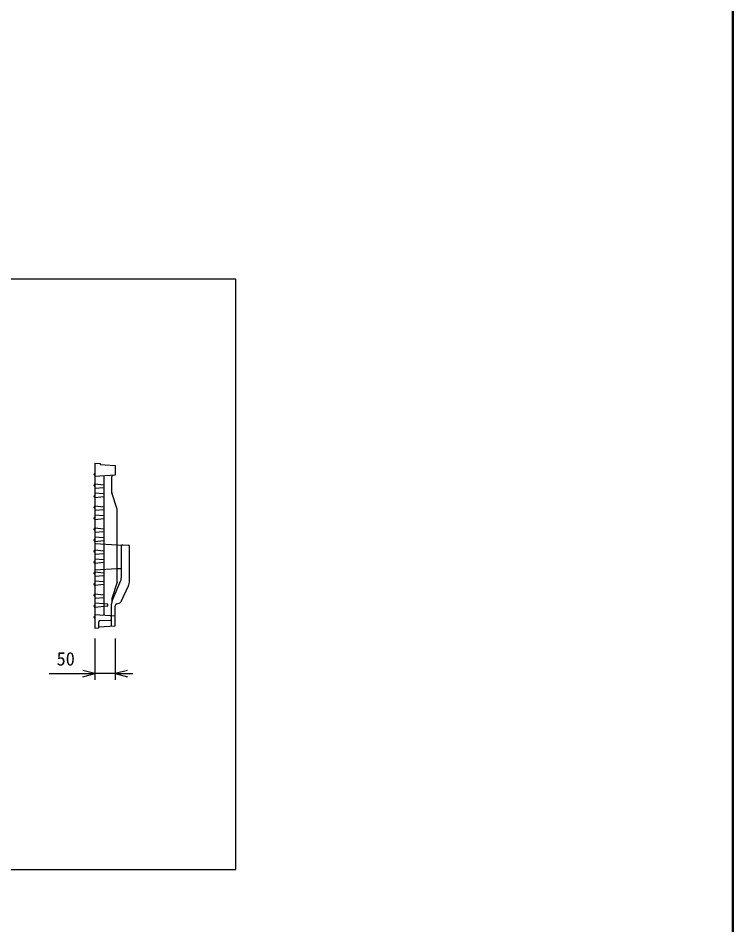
# Model space of a CAD drawing. Units: millimetres, scale not verified. Extents: x -12600 to 12600, y -4455 to 4455.
# Drawn here: x -2056 to -300, y -2228 to 0 of the extents above; entities that cross this region are included whole.
import ezdxf
from ezdxf.enums import TextEntityAlignment as Align

# ---------------------------------------------------------------- set-up
doc = ezdxf.new("R2010")
doc.units = ezdxf.units.MM
doc.header["$LTSCALE"] = 15
for name, color, linetype, lineweight in [('0-0_DIM', 7, 'Continuous', 25), ('0-2_HATCH', 6, 'Continuous', 25), ('0-7_TXT', 7, 'Continuous', 25), ('0-8_WAKU', 3, 'Continuous', 25)]:
    doc.layers.add(name, color=color, linetype=linetype, lineweight=lineweight)
doc.styles.add('ＭＳ ゴシック', font='')
doc.styles.get('ＭＳ ゴシック').set_extended_font_data('MS Gothic')

msp = doc.modelspace()

# ---------------------------------------------------------------- linework, layer by layer
at = {"layer": '0-0_DIM'}
for p, q in [((-1866.98, -1523.7), (-1866.98, -1625.29)), ((-1816.98, -1523.7), (-1816.98, -1625.29)), ((-1979.59, -1610.29), (-1866.98, -1610.29)), ((-1816.98, -1610.29), (-1866.98, -1610.29)), ((-1816.98, -1610.29), (-1773.51, -1610.29))]:
    msp.add_line(p, q, dxfattribs=at)
for points in [[(-1896.98, -1618.33), (-1866.98, -1610.29), (-1896.98, -1602.25)], [(-1786.98, -1602.25), (-1816.98, -1610.29), (-1786.98, -1618.33)]]:
    msp.add_lwpolyline(points, dxfattribs=at)
at = {"layer": '0-2_HATCH'}
for p, q in [((-1866.98, -1093.48), (-1866.98, -1498.48)), ((-1868.98, -1120.98), (-1868.98, -1119.98)), ((-1868.18, -1118.38), (-1866.98, -1117.48)), ((-1866.98, -1123.48), (-1868.18, -1122.58)), ((-1844.98, -1124.66), (-1844.98, -1467.3)), ((-1825.7, -1165.48), (-1825.7, -1126.33)), ((-1868.98, -1147.98), (-1868.98, -1146.98)), ((-1868.18, -1145.38), (-1866.98, -1144.48)), ((-1866.98, -1150.48), (-1868.18, -1149.58)), ((-1866.98, -1144.34), (-1844.98, -1146.36)), ((-1844.98, -1154.08), (-1866.98, -1155.75)), ((-1868.98, -1174.98), (-1868.98, -1173.98)), ((-1868.18, -1172.38), (-1866.98, -1171.48)), ((-1866.98, -1177.48), (-1868.18, -1176.58)), ((-1866.98, -1166.14), (-1844.98, -1167.89)), ((-1866.98, -1177.54), (-1844.98, -1175.52)), ((-1868.98, -1201.98), (-1868.98, -1200.98)), ((-1868.18, -1199.38), (-1866.98, -1198.48)), ((-1866.98, -1198.34), (-1844.98, -1200.36)), ((-1866.98, -1204.48), (-1868.18, -1203.58)), ((-1844.98, -1208.07), (-1866.98, -1209.74)), ((-1866.98, -1220.14), (-1844.98, -1221.89)), ((-1868.98, -1228.98), (-1868.98, -1227.98)), ((-1868.18, -1226.38), (-1866.98, -1225.48)), ((-1866.98, -1231.48), (-1868.18, -1230.58)), ((-1866.98, -1231.54), (-1844.98, -1229.52)), ((-1868.98, -1255.98), (-1868.98, -1254.98)), ((-1868.18, -1253.38), (-1866.98, -1252.48)), ((-1866.98, -1258.48), (-1868.18, -1257.58)), ((-1866.98, -1252.34), (-1844.98, -1254.36)), ((-1844.98, -1262.08), (-1866.98, -1263.74)), ((-1868.98, -1282.98), (-1868.98, -1281.98)), ((-1868.18, -1280.38), (-1866.98, -1279.48)), ((-1866.98, -1285.48), (-1868.18, -1284.58)), ((-1866.98, -1274.14), (-1844.98, -1275.89)), ((-1866.98, -1285.54), (-1844.98, -1283.52)), ((-1811.98, -1294.92), (-1866.98, -1291.62)), ((-1868.98, -1309.98), (-1868.98, -1308.98)), ((-1868.18, -1307.38), (-1866.98, -1306.48)), ((-1866.98, -1312.48), (-1868.18, -1311.58)), ((-1866.98, -1306.34), (-1844.98, -1308.36)), ((-1801.98, -1295.52), (-1811.98, -1294.92)), ((-1801.98, -1373.92), (-1801.98, -1296.68)), ((-1798.83, -1293.68), (-1784.83, -1294.38)), ((-1781.98, -1382.31), (-1781.98, -1297.38)), ((-1868.98, -1336.98), (-1868.98, -1335.98)), ((-1868.18, -1334.38), (-1866.98, -1333.48)), ((-1844.98, -1316.08), (-1866.98, -1317.74)), ((-1866.98, -1327.91), (-1844.98, -1329.89)), ((-1866.98, -1339.48), (-1868.18, -1338.58)), ((-1844.98, -1337.52), (-1866.98, -1339.54)), ((-1811.98, -1353.12), (-1866.98, -1356.42)), ((-1801.98, -1352.52), (-1811.98, -1353.12)), ((-1868.98, -1363.98), (-1868.98, -1362.98)), ((-1868.18, -1361.38), (-1866.98, -1360.48)), ((-1866.98, -1366.48), (-1868.18, -1365.58)), ((-1866.98, -1360.34), (-1844.98, -1362.36)), ((-1844.98, -1370.08), (-1866.98, -1371.74)), ((-1868.98, -1390.98), (-1868.98, -1389.98)), ((-1868.18, -1388.38), (-1866.98, -1387.48)), ((-1866.98, -1393.48), (-1868.18, -1392.58)), ((-1866.98, -1382.14), (-1844.98, -1383.89)), ((-1844.98, -1391.52), (-1866.98, -1393.49)), ((-1811.98, -1385.98), (-1825.54, -1425.51)), ((-1824.44, -1431.83), (-1803.52, -1381.61)), ((-1802.48, -1432.77), (-1784.81, -1395.03)), ((-1868.98, -1417.98), (-1868.98, -1416.98)), ((-1868.18, -1415.38), (-1866.98, -1414.48)), ((-1866.98, -1420.48), (-1868.18, -1419.58)), ((-1866.98, -1414.33), (-1844.98, -1416.4)), ((-1844.98, -1423.97), (-1866.98, -1425.74)), ((-1868.98, -1444.98), (-1868.98, -1443.98)), ((-1868.18, -1442.38), (-1866.98, -1441.48)), ((-1866.98, -1447.48), (-1868.18, -1446.58)), ((-1866.98, -1436.14), (-1844.98, -1437.89)), ((-1836.8, -1444.72), (-1866.98, -1447.5)), ((-1836.78, -1439.3), (-1844.98, -1438.48)), ((-1834.98, -1442.73), (-1834.98, -1441.29)), ((-1825.98, -1468.44), (-1825.98, -1439.52)), ((-1825.7, -1426.48), (-1825.7, -1434.86)), ((-1813.45, -1438.9), (-1807.37, -1437.03)), ((-1868.18, -1469.38), (-1866.98, -1468.48)), ((-1816.98, -1468.98), (-1866.98, -1465.98)), ((-1825.98, -1470.02), (-1825.98, -1468.44)), ((-1825.98, -1477.11), (-1825.98, -1470.02)), ((-1868.98, -1471.98), (-1868.98, -1470.98)), ((-1866.98, -1474.48), (-1868.18, -1473.58)), ((-1856.98, -1497.88), (-1856.98, -1482.86)), ((-1854.1, -1479.87), (-1828.58, -1478.85)), ((-1825.98, -1493.52), (-1825.98, -1477.11)), ((-1866.98, -1498.48), (-1856.98, -1497.88))]:
    msp.add_line(p, q, dxfattribs=at)
for points in [[(-1866.98, -1093.48), (-1853.98, -1094.26), (-1853.98, -1096.76)], [(-1853.98, -1096.76), (-1816.98, -1098.98), (-1816.98, -1122.98), (-1866.98, -1125.98)], [(-1811.98, -1385.98), (-1811.98, -1205.98), (-1825.54, -1166.46)], [(-1856.98, -1495.38), (-1816.98, -1492.98), (-1816.98, -1443.68)]]:
    msp.add_lwpolyline(points, dxfattribs=at)
for centre, radius, start, end in [((-1866.98, -1119.98), 2, 126.8699, 180), ((-1866.98, -1120.98), 2, 180, 233.1301), ((-1822.7, -1126.33), 3, 93.43363, 180), ((-1866.98, -1146.98), 2, 126.8699, 180), ((-1866.98, -1147.98), 2, 180, 233.1301), ((-1866.98, -1173.98), 2, 126.8699, 180), ((-1866.98, -1174.98), 2, 180, 233.1301), ((-1822.7, -1165.48), 3, 180, 198.93469), ((-1866.98, -1200.98), 2, 126.8699, 180), ((-1866.98, -1201.98), 2, 180, 233.1301), ((-1866.98, -1227.98), 2, 126.8699, 180), ((-1866.98, -1228.98), 2, 180, 233.1301), ((-1866.98, -1254.98), 2, 126.8699, 180), ((-1866.98, -1255.98), 2, 180, 233.1301), ((-1866.98, -1281.98), 2, 126.8699, 180), ((-1866.98, -1282.98), 2, 180, 233.1301), ((-1866.98, -1308.98), 2, 126.8699, 180), ((-1866.98, -1309.98), 2, 180, 233.1301), ((-1798.98, -1296.68), 3, 87.13759, 180), ((-1784.98, -1297.38), 3, 0, 87.13759), ((-1866.98, -1335.98), 2, 126.8699, 180), ((-1866.98, -1336.98), 2, 180, 233.1301), ((-1866.98, -1362.98), 2, 126.8699, 180), ((-1866.98, -1363.98), 2, 180, 233.1301), ((-1821.98, -1373.92), 20, 337.38014, 0), ((-1866.98, -1389.98), 2, 126.8699, 180), ((-1866.98, -1390.98), 2, 180, 233.1301), ((-1811.98, -1382.31), 30, 334.91641, 0), ((-1866.98, -1416.98), 2, 126.8699, 180), ((-1866.98, -1417.98), 2, 180, 233.1301), ((-1822.7, -1426.48), 3, 161.06531, 180), ((-1866.98, -1443.98), 2, 126.8699, 180), ((-1866.98, -1444.98), 2, 180, 233.1301), ((-1836.98, -1442.73), 2, 275.26013, 0), ((-1836.98, -1441.29), 2, 0, 84.28941), ((-1805.98, -1439.52), 20, 157.38014, 180), ((-1811.98, -1443.68), 5, 107.10273, 180), ((-1809.72, -1429.38), 8, 287.10273, 334.91641), ((-1866.98, -1470.98), 2, 126.8699, 180), ((-1828.7, -1471.28), 3, 24.85483, 86.56637), ((-1866.98, -1471.98), 2, 180, 233.1301), ((-1853.98, -1482.86), 3, 92.29061, 180), ((-1828.7, -1475.85), 3, 272.29061, 335.14517)]:
    msp.add_arc(centre, radius, start, end, dxfattribs=at)
at = {"layer": '0-7_TXT'}
msp.add_lwpolyline([(-3771.06, -2091.22), (-1521.06, -2091.22), (-1521.06, -641.22), (-3771.06, -641.22)], close=True, dxfattribs=at)
at = {"layer": '0-8_WAKU', "lineweight": 50}
msp.add_lwpolyline([(-12300, -4155), (-300, -4155), (-300, 4155), (-12300, 4155)], close=True, dxfattribs=at)

# ---------------------------------------------------------------- texts
at = {"layer": '0-0_DIM', "style": 'ＭＳ ゴシック'}
msp.add_text('50', height=32.99, dxfattribs=at).set_placement((-1961.11, -1600.29), align=Align.BOTTOM_LEFT)

doc.saveas('drawing.dxf')
